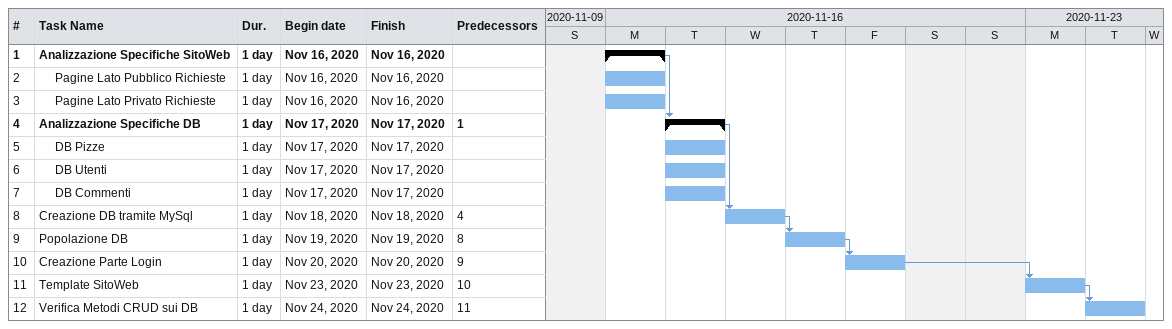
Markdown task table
| ID | Level | Task | Duration | Start | Finish | Predecessors |
|---|---|---|---|---|---|---|
| 1 | 1 | **Analizzazione Specifiche SitoWeb** | 1d | 2020-11-16 | 2020-11-16 |  |
| 2 | 2 | Pagine Lato Pubblico Richieste | 1d | 2020-11-16 | 2020-11-16 |  |
| 3 | 2 | Pagine Lato Privato Richieste | 1d | 2020-11-16 | 2020-11-16 |  |
| 4 | 1 | **Analizzazione Specifiche DB** | 1d | 2020-11-17 | 2020-11-17 | 1 |
| 5 | 2 | DB Pizze | 1d | 2020-11-17 | 2020-11-17 |  |
| 6 | 2 | DB Utenti | 1d | 2020-11-17 | 2020-11-17 |  |
| 7 | 2 | DB Commenti | 1d | 2020-11-17 | 2020-11-17 |  |
| 8 | 1 | Creazione DB tramite MySql | 1d | 2020-11-18 | 2020-11-18 | 4 |
| 9 | 1 | Popolazione DB | 1d | 2020-11-19 | 2020-11-19 | 8 |
| 10 | 1 | Creazione Parte Login | 1d | 2020-11-20 | 2020-11-20 | 9 |
| 11 | 1 | Template SitoWeb | 1d | 2020-11-23 | 2020-11-23 | 10 |
| 12 | 1 | Verifica Metodi CRUD sui DB | 1d | 2020-11-24 | 2020-11-24 | 11 |
